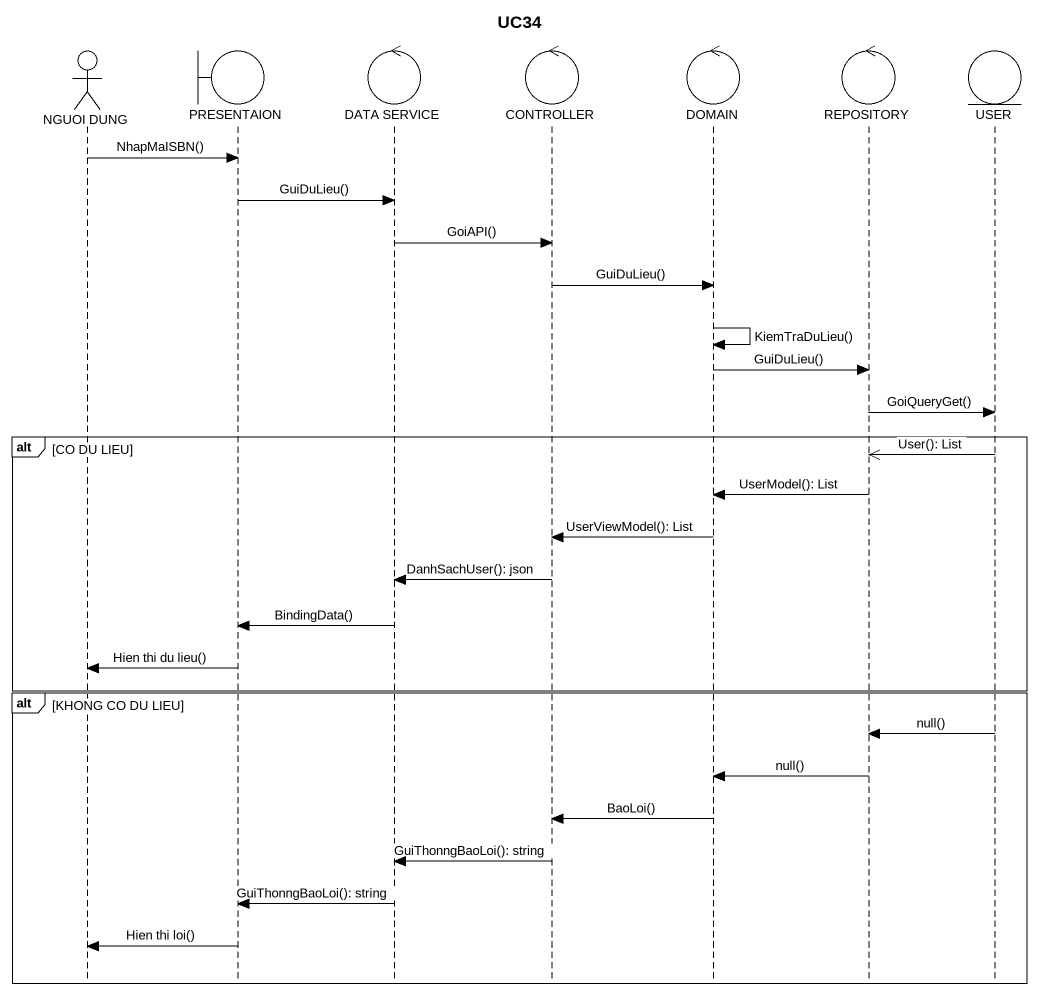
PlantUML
@startuml
title UC34
hide footbox
actor "NGUOI DUNG" as NGUOI_DUNG
boundary PRESENTAION
control "DATA SERVICE" as DATA_SERVICE
control CONTROLLER
control DOMAIN
control REPOSITORY
entity USER

NGUOI_DUNG -> PRESENTAION : NhapMaISBN()
PRESENTAION -> DATA_SERVICE : GuiDuLieu()
DATA_SERVICE -> CONTROLLER : GoiAPI()
CONTROLLER -> DOMAIN : GuiDuLieu()
DOMAIN -> DOMAIN : KiemTraDuLieu()
DOMAIN -> REPOSITORY : GuiDuLieu()
REPOSITORY -> USER : GoiQueryGet()
alt CO DU LIEU
  USER ->> REPOSITORY : User(): List
  REPOSITORY -> DOMAIN : UserModel(): List
  DOMAIN -> CONTROLLER : UserViewModel(): List
  CONTROLLER -> DATA_SERVICE : DanhSachUser(): json
  DATA_SERVICE -> PRESENTAION : BindingData()
  PRESENTAION -> NGUOI_DUNG : Hien thi du lieu()
end
alt KHONG CO DU LIEU
  USER -> REPOSITORY : null()
  REPOSITORY -> DOMAIN : null()
  DOMAIN -> CONTROLLER : BaoLoi()
  CONTROLLER -> DATA_SERVICE : GuiThonngBaoLoi(): string
  DATA_SERVICE -> PRESENTAION : GuiThonngBaoLoi(): string
  PRESENTAION -> NGUOI_DUNG : Hien thi loi()
end
@enduml
